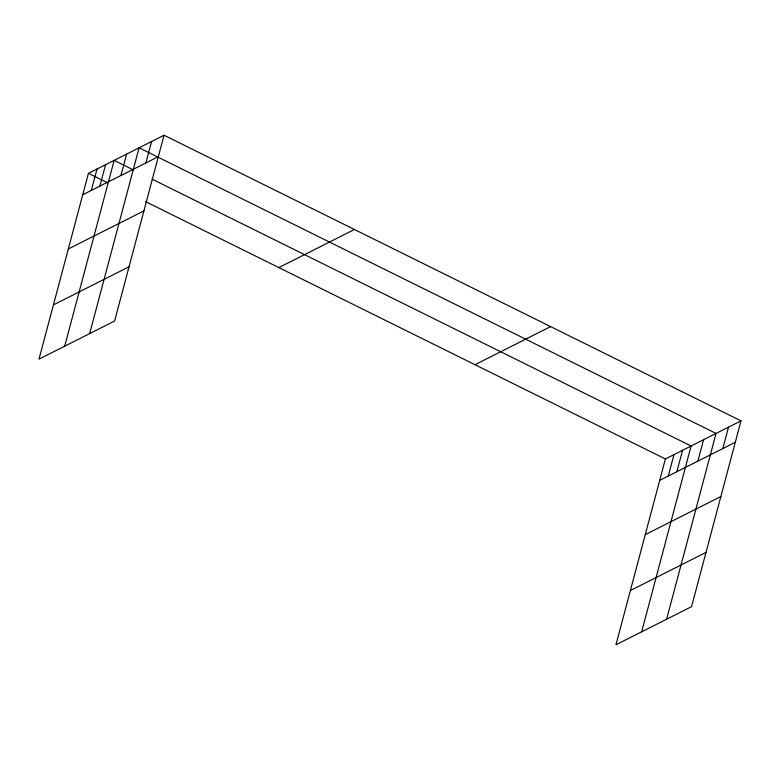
<?xml version="1.0" encoding="UTF-8"?>
<svg xmlns="http://www.w3.org/2000/svg" width="780" height="780" viewBox="0 0 780 780"><rect width="100%" height="100%" fill="white"/><g stroke="black" fill="none" stroke-linecap="round" stroke-linejoin="round"><path stroke-width="1.17" d="M164.044 135.232L88.442 173.335L39 359.141L114.602 321.038L164.044 135.232L741 420.859L691.558 606.664L615.956 644.767L665.399 458.962L741 420.859M91.309 190.427L97.003 169.016M99.879 186.108L105.573 164.697M64.701 346.183L114.143 160.378L133.185 169.806M120.919 175.5L126.614 154.089M89.651 333.606L139.094 147.8L716.05 433.436L666.608 619.242M145.87 162.932L151.564 141.511M668.265 476.063L673.969 454.642M676.835 471.744L682.539 450.323M641.667 631.819L691.1 446.014L152.227 179.224M697.876 461.136L703.579 439.725M722.826 448.558L728.53 427.148M82.739 194.746L158.34 156.643M68.308 248.995L143.91 210.893M53.43 304.892L129.031 266.789M278.84 267.589L354.442 229.486M475 364.709L550.602 326.606M659.704 480.382L735.306 442.279M645.265 534.632L720.866 496.529M630.396 590.518L705.998 552.416M88.442 173.335L107.474 182.754M145.558 201.611L665.399 458.962"/></g></svg>
